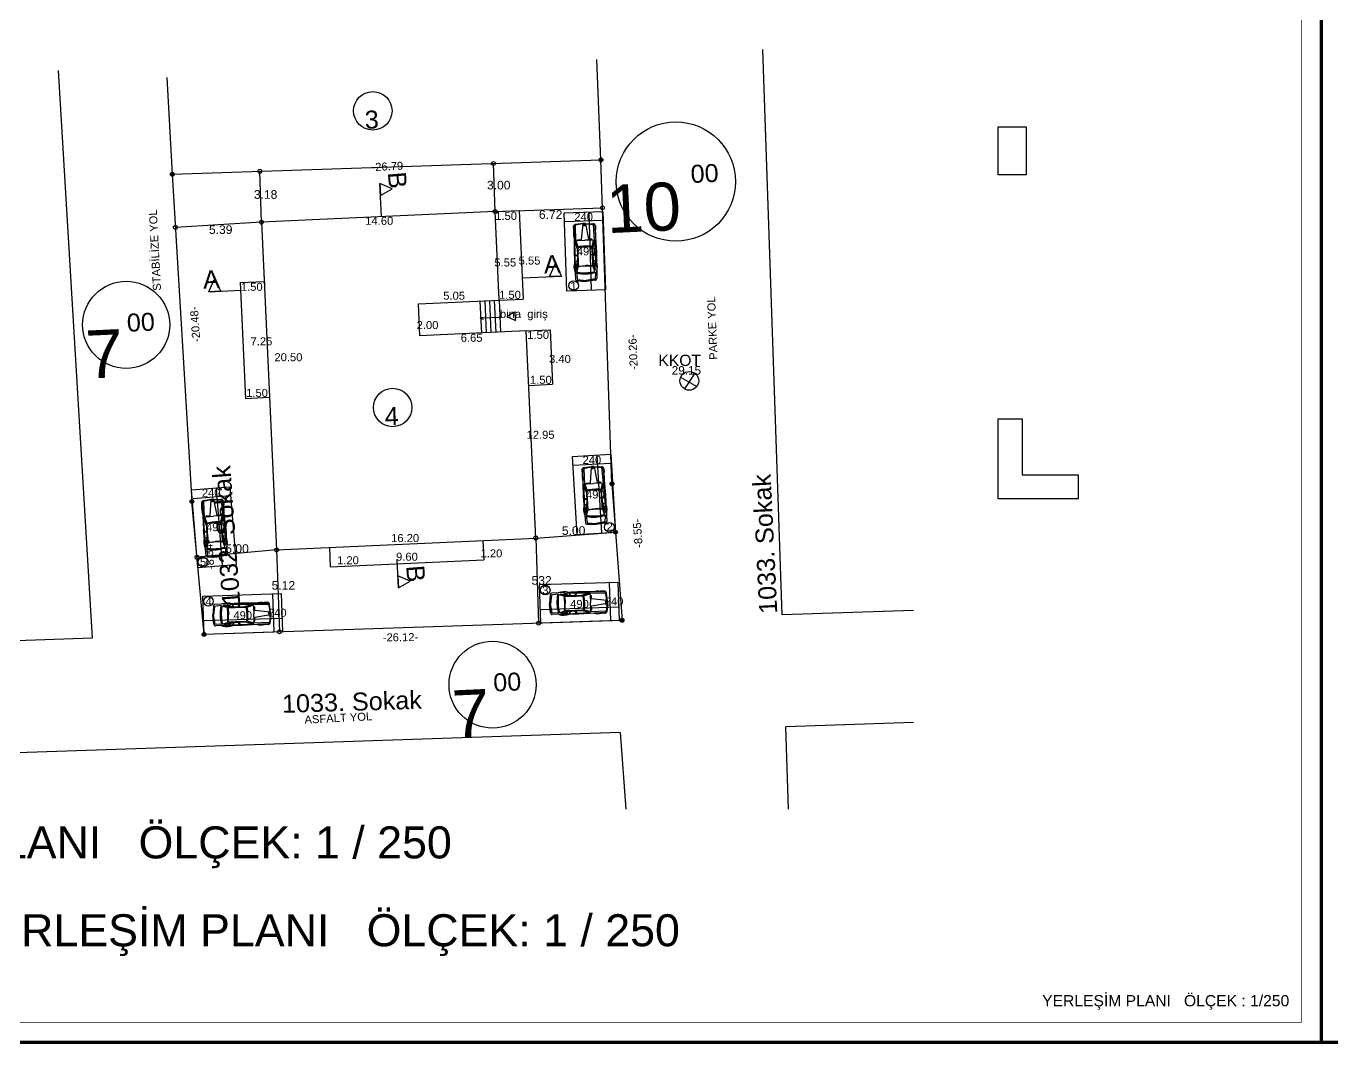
# Model space of a CAD drawing. Header units: centimetres. Extents: x -3962 to 31822, y -2 to 2802.
# Drawn here: x 3382 to 5013, y -2 to 1270 of the extents above; entities that cross this region are included whole.
import ezdxf
from ezdxf.enums import TextEntityAlignment as Align

# ---------------------------------------------------------------- set-up
doc = ezdxf.new("R2010")
doc.units = ezdxf.units.CM
for name, color, linetype in [('ROTAS-KAT-ADI', 1, 'CONTINUOUS'), ('ROTAS-MIMARI', 8, 'CONTINUOUS'), ('ROTAS-MIMARI-YAZI', 8, 'CONTINUOUS'), ('ROTAS-PAFTA', 7, 'CONTINUOUS')]:
    doc.layers.add(name, color=color, linetype=linetype)
doc.styles.add('ROTAS', font='arial.ttf')

msp = doc.modelspace()

# ---------------------------------------------------------------- linework, layer by layer
at = {"layer": 'ROTAS-MIMARI'}
for p, q in [((4326.3, 534.1), (4302.2, 1240.8)), ((4100.1, 1102.7), (4095.1, 1228.1)), ((3422, 1214.6), (3464.4, 505)), ((3558, 1205.7), (3564.6, 1084.7)), ((3564.6, 1084.7), (4100.1, 1102.7)), ((3967.8, 1038.2), (3965.8, 1098.2)), ((4113.9, 697.8), (4100.1, 1102.7)), ((3564.6, 1084.7), (3589, 675.8)), ((3676.1, 1024.8), (3674, 1088.4)), ((3967.8, 1038.2), (4102.1, 1042.8)), ((3967.8, 1038.2), (3997.8, 1039.6)), ((4054.3, 1036.5), (4102.3, 1038.1)), ((4057.6, 938.5), (4054.3, 1036.5)), ((4085.2, 1037.5), (4085.2, 1037.5)), ((4088.5, 940.4), (4085.2, 1036.7)), ((4102.3, 1038.1), (4105.6, 940.2)), ((3676.1, 1024.8), (3568.5, 1018.4)), ((4054.7, 1025.6), (4054.7, 1025.6)), ((4055.5, 1025.6), (4101.8, 1027.2)), ((4065.6, 1019.2), (4065.7, 1014.7)), ((4065.7, 1014.7), (4066.5, 1014.8)), ((4066.5, 1019.5), (4066.6, 986.1)), ((4077.6, 1022.9), (4068.1, 1021)), ((4068.1, 1021), (4068.4, 1001.2)), ((4077.6, 1023.3), (4068.7, 1022)), ((4077.6, 1022.9), (4075.5, 1003.2)), ((4079, 1022.9), (4077.6, 1022.9)), ((4079.3, 1023), (4079, 1022.9)), ((4079.3, 1023), (4079.5, 1023)), ((4079.5, 1023), (4081, 1023)), ((4080.9, 1023.4), (4089.9, 1022.8)), ((4081, 1023), (4084.4, 1003.5)), ((4081, 1023), (4090.5, 1021.8)), ((4090.5, 1021.8), (4091.6, 1001.9)), ((4092.3, 1020.3), (4094.4, 987.1)), ((4093.3, 1015.7), (4092.6, 1015.7)), ((4093.2, 1020.2), (4093.3, 1015.7)), ((4102.6, 1027.3), (4102.6, 1027.3)), ((4067.7, 1000.7), (4066.5, 1000.9)), ((4068.4, 1001.2), (4067.7, 1000.7)), ((4067.8, 984.3), (4067.7, 1000.7)), ((4070.8, 991.2), (4067.7, 1000.7)), ((4070.7, 994.1), (4068, 1000.9)), ((4069, 1001.3), (4071, 1001.9)), ((4071.5, 994), (4069, 1001.3)), ((4070.9, 1003), (4075.5, 1003.2)), ((4071, 1001.9), (4070.9, 1003)), ((4071, 1001.9), (4080, 1002.2)), ((4071.5, 1001.9), (4071.5, 1003.1)), ((4072.1, 1001.9), (4072.1, 1003.1)), ((4072.1, 1001.9), (4072.1, 1003.1)), ((4072.6, 1001.9), (4072.6, 1003.1)), ((4073.2, 1002), (4073.1, 1003.1)), ((4073.8, 1002), (4073.8, 1003.1)), ((4074.3, 1002), (4074.3, 1003.1)), ((4075, 1002), (4074.9, 1003.2)), ((4075, 1002), (4074.9, 1003.2)), ((4075.5, 1002), (4075.5, 1003.2)), ((4089, 1002.5), (4080, 1002.2)), ((4088.9, 1003.6), (4084.4, 1003.5)), ((4084.5, 1002.3), (4084.4, 1003.5)), ((4085, 1002.4), (4084.9, 1003.5)), ((4085, 1002.4), (4084.9, 1003.5)), ((4085.6, 1002.4), (4085.6, 1003.5)), ((4086.1, 1002.4), (4086.1, 1003.6)), ((4086.8, 1002.4), (4086.7, 1003.6)), ((4087.3, 1002.4), (4087.3, 1003.6)), ((4087.8, 1002.5), (4087.8, 1003.6)), ((4087.8, 1002.5), (4087.8, 1003.6)), ((4088.4, 1002.5), (4088.4, 1003.6)), ((4089, 1002.5), (4088.9, 1003.6)), ((4090.9, 1002.1), (4089, 1002.5)), ((4089, 994.6), (4090.9, 1002.1)), ((4089.8, 994.7), (4092, 1001.7)), ((4089.9, 991.8), (4092.4, 1001.5)), ((4091.6, 1001.9), (4092.4, 1001.5)), ((4092.4, 1001.5), (4093.5, 1001.9)), ((4093.3, 985.2), (4092.4, 1001.5)), ((4066.5, 986), (4068.3, 953.3)), ((4067.9, 983.7), (4066.6, 983.5)), ((4067.8, 984.3), (4071.1, 983.8)), ((4067.9, 975.8), (4067.8, 983.2)), ((4067.8, 983.2), (4071.1, 982.7)), ((4067.9, 983.7), (4071.1, 983.3)), ((4071.1, 982.7), (4070.7, 994.1)), ((4070.7, 974.3), (4071.1, 982.7)), ((4071.6, 992.2), (4072.3, 993.1)), ((4071.7, 987), (4071.6, 992.2)), ((4071.7, 984.7), (4071.7, 987)), ((4071.8, 982), (4071.7, 984.7)), ((4071.9, 978.8), (4071.8, 982)), ((4071.9, 975.3), (4071.9, 978.8)), ((4089, 992.8), (4088.2, 993.6)), ((4089.3, 987.7), (4089, 992.8)), ((4089.4, 985.3), (4089.3, 987.7)), ((4089.5, 982.6), (4089.4, 985.3)), ((4089.7, 979.4), (4089.5, 982.6)), ((4089.8, 976), (4089.7, 979.4)), ((4090.2, 983.3), (4089.8, 994.7)), ((4093.3, 985.2), (4090.1, 984.5)), ((4093.3, 984.5), (4090.1, 984)), ((4093.4, 984), (4090.2, 983.3)), ((4091.1, 975), (4090.2, 983.3)), ((4093.3, 984.5), (4094.6, 984.4)), ((4093.8, 976.7), (4093.4, 984)), ((4094.5, 986.9), (4095, 954.3)), ((4067.9, 975.8), (4070.7, 976.4)), ((4067.9, 975.3), (4070.8, 976)), ((4068.7, 970.2), (4067.9, 975.8)), ((4068.7, 970.2), (4070.7, 974.3)), ((4068.9, 965.7), (4070.8, 971.4)), ((4069.4, 964), (4068.9, 965.7)), ((4069.4, 964), (4071.5, 970.3)), ((4070.1, 962.9), (4071.6, 968.6)), ((4071.2, 962.2), (4070.1, 962.9)), ((4071.5, 970.3), (4070.8, 971.4)), ((4072.5, 969.2), (4071.6, 968.6)), ((4072, 972.6), (4071.9, 975.3)), ((4072.6, 969.8), (4072, 972.6)), ((4072.6, 969.8), (4077.5, 970.5)), ((4077.5, 970.5), (4080.3, 970.6)), ((4080.3, 970.6), (4081.1, 970.6)), ((4081.8, 970.6), (4081.1, 970.6)), ((4084.6, 970.7), (4081.8, 970.6)), ((4089.5, 970.4), (4084.6, 970.7)), ((4089.5, 970.4), (4090, 973.2)), ((4089.7, 969.8), (4090.6, 969.3)), ((4090, 973.2), (4089.8, 976)), ((4090.6, 970.9), (4091.2, 972.1)), ((4093.1, 964.9), (4090.6, 970.9)), ((4092.5, 963.7), (4090.6, 969.3)), ((4093.8, 976.2), (4090.9, 976.7)), ((4093.8, 976.7), (4091, 977.1)), ((4093.4, 971), (4091.1, 975)), ((4093.5, 966.5), (4091.2, 972.1)), ((4091.4, 962.9), (4092.5, 963.7)), ((4092.3, 961.8), (4093.2, 962.6)), ((4093.2, 962.6), (4092.7, 952.4)), ((4093.1, 964.9), (4093.5, 966.5)), ((4093.4, 971), (4093.8, 976.7)), ((3679, 960.8), (3679.7, 947)), ((4069.5, 961.8), (4070.7, 951.7)), ((4070.4, 961), (4069.5, 961.8)), ((4070.5, 953.3), (4081.7, 952)), ((4070.5, 951.7), (4081.7, 950.9)), ((4070.6, 952.8), (4081.7, 951.4)), ((4092.7, 954.1), (4081.7, 952)), ((4092.7, 953.6), (4081.7, 951.4)), ((4092.9, 952.4), (4081.7, 950.9)), ((4105.6, 940.2), (4057.6, 938.5)), ((4088.5, 939.6), (4088.5, 939.6)), ((3948.9, 926.3), (3950.8, 886.3)), ((3954.9, 926.5), (3956.7, 886.6)), ((3960.9, 926.8), (3962.7, 886.9)), ((3966.9, 927.1), (3968.7, 887.1)), ((3972.9, 927.4), (3974.7, 887.4)), ((3949.3, 904.8), (3952.8, 906.1)), ((3973.9, 905.9), (3949.3, 904.8)), ((3949.3, 904.8), (3952.9, 903.8)), ((4217.4, 836), (4204.5, 816.5)), ((4199.7, 831.1), (4219.7, 819.4)), ((4064.4, 731.9), (4112.4, 734.8)), ((4112.4, 734.8), (4118.4, 637)), ((4070.5, 634.1), (4064.4, 731.9)), ((4065.1, 721), (4065.1, 721)), ((4065.9, 721.1), (4112.2, 723.9)), ((4088.1, 718.9), (4078.7, 716.8)), ((4088.1, 719.3), (4079.2, 717.8)), ((4088.1, 718.9), (4086.5, 699.2)), ((4089.5, 719), (4088.1, 718.9)), ((4089.8, 719), (4089.5, 719)), ((4089.8, 719), (4090, 719)), ((4090, 719), (4091.5, 719.1)), ((4091.4, 719.5), (4100.4, 719.1)), ((4091.5, 719.1), (4095.4, 699.7)), ((4091.5, 719.1), (4101, 718.2)), ((4095.3, 733.8), (4095.3, 733.8)), ((4101.2, 636.7), (4095.3, 733)), ((4101, 718.2), (4102.7, 698.4)), ((4113, 724), (4113, 724)), ((4076.2, 714.9), (4076.5, 710.4)), ((4076.5, 710.4), (4077.2, 710.5)), ((4077.1, 715.2), (4078.1, 681.9)), ((4078.7, 716.8), (4079.5, 696.9)), ((4102.8, 716.8), (4105.9, 683.6)), ((4104, 712.1), (4103.3, 712.1)), ((4103.8, 716.6), (4104, 712.1)), ((3588.8, 690.5), (3636.7, 694.3)), ((3596.7, 592.8), (3588.8, 690.5)), ((3619.6, 692.9), (3619.7, 692.9)), ((3627.4, 596), (3619.7, 692.1)), ((3636.7, 694.3), (3644.5, 596.6)), ((4078.8, 696.5), (4077.7, 696.7)), ((4079.5, 696.9), (4078.8, 696.5)), ((4079.4, 680.1), (4078.8, 696.5)), ((4082.2, 687), (4078.8, 696.5)), ((4082, 689.9), (4079.1, 696.7)), ((4080.2, 697.1), (4082.1, 697.7)), ((4082.8, 689.9), (4080.2, 697.1)), ((4082, 698.9), (4086.5, 699.2)), ((4082.1, 697.7), (4082, 698.9)), ((4082.7, 678.5), (4082, 689.9)), ((4082.1, 697.7), (4091, 698.3)), ((4082.6, 697.8), (4082.5, 698.9)), ((4082.9, 688.1), (4083.6, 689)), ((4083.1, 682.9), (4082.9, 688.1)), ((4083.2, 697.8), (4083.2, 699)), ((4083.2, 697.8), (4083.2, 699)), ((4083.7, 697.8), (4083.7, 699)), ((4084.2, 697.9), (4084.2, 699)), ((4084.9, 697.9), (4084.8, 699.1)), ((4085.4, 697.9), (4085.3, 699.1)), ((4086.1, 698), (4086, 699.1)), ((4086.1, 698), (4086, 699.1)), ((4086.6, 698), (4086.5, 699.2)), ((4100, 698.8), (4091, 698.3)), ((4100, 700), (4095.4, 699.7)), ((4095.5, 698.6), (4095.4, 699.7)), ((4096, 698.6), (4096, 699.7)), ((4096, 698.6), (4096, 699.7)), ((4096.7, 698.6), (4096.6, 699.8)), ((4097.2, 698.7), (4097.1, 699.8)), ((4097.9, 698.7), (4097.8, 699.9)), ((4098.4, 698.7), (4098.3, 699.9)), ((4098.9, 698.8), (4098.8, 699.9)), ((4098.9, 698.8), (4098.8, 699.9)), ((4099.5, 698.8), (4099.4, 700)), ((4100.4, 689.2), (4099.6, 689.9)), ((4100, 698.8), (4100, 700)), ((4102, 698.5), (4100, 698.8)), ((4100.3, 691), (4102, 698.5)), ((4100.8, 684), (4100.4, 689.2)), ((4101, 691.1), (4103.1, 698.2)), ((4101.7, 679.7), (4101, 691.1)), ((4101.2, 688.2), (4103.4, 698)), ((4102.7, 698.4), (4103.4, 698)), ((4103.4, 698), (4104.5, 698.3)), ((4104.9, 681.7), (4103.4, 698)), ((4113.9, 697.8), (4126.5, 527.3)), ((3604.3, 509.7), (3589, 675.8)), ((3589.7, 679.6), (3589.7, 679.7)), ((3590.5, 679.7), (3636.8, 683.4)), ((3600.9, 673.8), (3601.2, 669.3)), ((3601.2, 669.3), (3602, 669.3)), ((3601.8, 674), (3603.4, 640.7)), ((3612.7, 678), (3603.4, 675.7)), ((3603.4, 675.7), (3604.6, 655.8)), ((3612.7, 678.3), (3603.9, 676.7)), ((3612.7, 678), (3611.5, 658.2)), ((3614.1, 678.1), (3612.7, 678)), ((3614.4, 678.1), (3614.1, 678.1)), ((3614.4, 678.1), (3614.7, 678.1)), ((3614.7, 678.1), (3616.1, 678.2)), ((3616, 678.6), (3625, 678.4)), ((3616.1, 678.2), (3620.4, 658.9)), ((3616.1, 678.2), (3625.7, 677.5)), ((3625.7, 677.5), (3627.7, 657.7)), ((3627.5, 676.1), (3631.2, 643)), ((3628.8, 671.5), (3628, 671.4)), ((3628.4, 676), (3628.8, 671.5)), ((3637.6, 683.5), (3637.6, 683.5)), ((4078, 681.7), (4080.7, 649.2)), ((4079.5, 679.4), (4078.2, 679.2)), ((4079.4, 680.1), (4082.6, 679.7)), ((4079.7, 671.6), (4079.4, 678.9)), ((4079.4, 678.9), (4082.7, 678.5)), ((4079.5, 679.4), (4082.7, 679.2)), ((4079.7, 671.6), (4082.4, 672.3)), ((4080.7, 666), (4079.7, 671.6)), ((4079.8, 671.1), (4082.6, 671.9)), ((4080.7, 666), (4082.6, 670.1)), ((4082.6, 670.1), (4082.7, 678.5)), ((4083.3, 680.6), (4083.1, 682.9)), ((4083.4, 677.9), (4083.3, 680.6)), ((4083.6, 674.7), (4083.4, 677.9)), ((4083.7, 671.2), (4083.6, 674.7)), ((4083.9, 668.5), (4083.7, 671.2)), ((4100.9, 681.7), (4100.8, 684)), ((4101.1, 679), (4100.9, 681.7)), ((4101.3, 675.8), (4101.1, 679)), ((4101.6, 672.3), (4101.3, 675.8)), ((4101.5, 666.7), (4101.8, 669.6)), ((4101.8, 669.6), (4101.6, 672.3)), ((4104.9, 681.7), (4101.7, 680.9)), ((4104.8, 681), (4101.7, 680.4)), ((4105, 680.5), (4101.7, 679.7)), ((4102.9, 671.4), (4101.7, 679.7)), ((4105.6, 672.7), (4102.7, 673.1)), ((4105.6, 673.2), (4102.8, 673.6)), ((4105.3, 667.5), (4102.9, 671.4)), ((4104.8, 681), (4106.1, 680.9)), ((4105.6, 673.2), (4105, 680.5)), ((4105.3, 667.5), (4105.6, 673.2)), ((4106, 683.4), (4107.3, 650.8)), ((3603.8, 655.3), (3602.7, 655.5)), ((3604.6, 655.8), (3603.8, 655.3)), ((3604.7, 639), (3603.8, 655.3)), ((3607.4, 646), (3603.8, 655.3)), ((3607.2, 648.9), (3604.2, 655.6)), ((3605.2, 656), (3607.1, 656.7)), ((3608, 648.8), (3605.2, 656)), ((3607, 657.8), (3611.5, 658.2)), ((3607.1, 656.7), (3607, 657.8)), ((3607.1, 656.7), (3616.1, 657.4)), ((3607.6, 656.7), (3607.5, 657.9)), ((3608.2, 656.8), (3608.2, 657.9)), ((3608.2, 656.8), (3608.2, 657.9)), ((3608.8, 656.8), (3608.7, 658)), ((3609.3, 656.8), (3609.2, 658)), ((3609.9, 656.9), (3609.8, 658)), ((3610.4, 656.9), (3610.3, 658.1)), ((3611.1, 657), (3611, 658.1)), ((3611.1, 657), (3611, 658.1)), ((3611.6, 657), (3611.5, 658.2)), ((3625, 658.1), (3616.1, 657.4)), ((3624.9, 659.3), (3620.4, 658.9)), ((3620.5, 657.7), (3620.4, 658.9)), ((3621, 657.8), (3620.9, 658.9)), ((3621, 657.8), (3620.9, 658.9)), ((3621.7, 657.8), (3621.6, 659)), ((3622.2, 657.9), (3622.1, 659)), ((3622.9, 657.9), (3622.8, 659.1)), ((3623.4, 658), (3623.3, 659.1)), ((3623.9, 658), (3623.8, 659.2)), ((3623.9, 658), (3623.8, 659.2)), ((3624.5, 658.1), (3624.4, 659.2)), ((3625, 658.1), (3624.9, 659.3)), ((3627, 657.8), (3625, 658.1)), ((3625.4, 650.2), (3627, 657.8)), ((3626.2, 650.4), (3628.1, 657.5)), ((3626.4, 647.5), (3628.5, 657.3)), ((3627.7, 657.7), (3628.5, 657.3)), ((3628.5, 657.3), (3629.5, 657.7)), ((3630.2, 641), (3628.5, 657.3)), ((4080.9, 661.5), (4082.8, 667.3)), ((4081.5, 659.9), (4080.9, 661.5)), ((4081.5, 659.9), (4083.5, 666.2)), ((4081.7, 657.6), (4083.2, 647.5)), ((4082.6, 656.9), (4081.7, 657.6)), ((4082.3, 658.7), (4083.6, 664.5)), ((4083.4, 658.1), (4082.3, 658.7)), ((4083.5, 666.2), (4082.8, 667.3)), ((4084.4, 665.1), (4083.6, 664.5)), ((4084.6, 665.7), (4083.9, 668.5)), ((4084.6, 665.7), (4089.4, 666.5)), ((4089.4, 666.5), (4092.3, 666.7)), ((4092.3, 666.7), (4093, 666.7)), ((4093.7, 666.8), (4093, 666.7)), ((4096.5, 667), (4093.7, 666.8)), ((4101.5, 666.7), (4096.5, 667)), ((4101.7, 666.2), (4102.6, 665.7)), ((4102.5, 667.3), (4103.1, 668.5)), ((4105.2, 661.3), (4102.5, 667.3)), ((4104.6, 660.1), (4102.6, 665.7)), ((4105.6, 663), (4103.1, 668.5)), ((4103.6, 659.4), (4104.6, 660.1)), ((4104.5, 658.2), (4105.3, 659.1)), ((4105.3, 659.1), (4105.1, 648.9)), ((4105.2, 661.3), (4105.6, 663)), ((3603.3, 640.6), (3606.6, 608.1)), ((3604.9, 638.3), (3603.6, 638.1)), ((3604.7, 639), (3608, 638.6)), ((3605.2, 630.5), (3604.8, 637.8)), ((3604.8, 637.8), (3608.1, 637.5)), ((3604.9, 638.3), (3608, 638.1)), ((3608.1, 637.5), (3607.2, 648.9)), ((3608.1, 647.1), (3608.8, 647.9)), ((3608.4, 641.9), (3608.1, 647.1)), ((3608.1, 629.1), (3608.1, 637.5)), ((3608.6, 639.6), (3608.4, 641.9)), ((3608.8, 636.8), (3608.6, 639.6)), ((3609, 633.7), (3608.8, 636.8)), ((3625.5, 648.5), (3624.7, 649.2)), ((3626.1, 643.3), (3625.5, 648.5)), ((3626.2, 641), (3626.1, 643.3)), ((3627.1, 639), (3626.2, 650.4)), ((3626.5, 638.3), (3626.2, 641)), ((3626.8, 635.1), (3626.5, 638.3)), ((3630.2, 641), (3627, 640.2)), ((3630.1, 640.3), (3627.1, 639.6)), ((3630.3, 639.9), (3627.1, 639)), ((3628.4, 630.7), (3627.1, 639)), ((3630.1, 640.3), (3631.5, 640.3)), ((3631.1, 632.6), (3630.3, 639.9)), ((3631.3, 642.8), (3633.2, 610.2)), ((4018.6, 630.2), (4118.3, 637.5)), ((4118.4, 637), (4070.5, 634.1)), ((4082.9, 649.2), (4094.1, 648.2)), ((4082.9, 647.5), (4094.2, 647.1)), ((4083, 648.7), (4094.2, 647.6)), ((4105.1, 650.5), (4094.1, 648.2)), ((4105.1, 650), (4094.2, 647.6)), ((4105.3, 648.9), (4094.2, 647.1)), ((3605.2, 630.5), (3608, 631.2)), ((3606.3, 624.9), (3605.2, 630.5)), ((3605.3, 630), (3608.1, 630.8)), ((3606.3, 624.9), (3608.1, 629.1)), ((3606.6, 620.4), (3608.4, 626.2)), ((3607.3, 618.8), (3606.6, 620.4)), ((3607.3, 618.8), (3609.1, 625.1)), ((3608, 617.7), (3609.2, 623.5)), ((3609.1, 625.1), (3608.4, 626.2)), ((3609.3, 630.2), (3609, 633.7)), ((3610.1, 624.1), (3609.2, 623.5)), ((3609.4, 627.5), (3609.3, 630.2)), ((3610.2, 624.7), (3609.4, 627.5)), ((3610.2, 624.7), (3615, 625.6)), ((3615, 625.6), (3617.9, 625.8)), ((3617.9, 625.8), (3618.6, 625.9)), ((3619.3, 625.9), (3618.6, 625.9)), ((3622.1, 626.2), (3619.3, 625.9)), ((3627.1, 626), (3622.1, 626.2)), ((3627.1, 631.6), (3626.8, 635.1)), ((3627.4, 628.9), (3627.1, 631.6)), ((3627.1, 626), (3627.4, 628.9)), ((3627.3, 625.5), (3628.2, 625)), ((3631.1, 632.1), (3628.1, 632.4)), ((3628.1, 626.6), (3628.6, 627.8)), ((3630.9, 620.7), (3628.1, 626.6)), ((3631.1, 632.6), (3628.2, 632.9)), ((3630.3, 619.5), (3628.2, 625)), ((3630.9, 626.9), (3628.4, 630.7)), ((3631.3, 622.4), (3628.6, 627.8)), ((3630.9, 626.9), (3631.1, 632.6)), ((3630.9, 620.7), (3631.3, 622.4)), ((4018.6, 630.2), (4022.2, 523.8)), ((4101.3, 635.9), (4101.3, 636)), ((3694.9, 615.3), (3595.5, 606.1)), ((3607.5, 616.6), (3609.1, 606.5)), ((3608.4, 615.8), (3607.5, 616.6)), ((3609.2, 617.1), (3608, 617.7)), ((3608.9, 608.1), (3620.1, 607.4)), ((3608.9, 607.6), (3620.1, 606.7)), ((3608.9, 606.5), (3620.2, 606.2)), ((3631, 609.9), (3620.1, 607.4)), ((3631, 609.4), (3620.1, 606.7)), ((3631.2, 608.3), (3620.2, 606.2)), ((3629.3, 618.7), (3630.3, 619.5)), ((3630.3, 617.6), (3631.1, 618.5)), ((3631.1, 618.5), (3631, 608.3)), ((3694.9, 615.3), (3698.4, 512.9)), ((3644.5, 596.6), (3596.7, 592.8)), ((3627.5, 595.2), (3627.5, 595.2)), ((4023.5, 571.9), (4121.4, 575.1)), ((4025.1, 523.9), (4023.5, 571.9)), ((4110.5, 574.8), (4110.6, 574.8)), ((4110.5, 574), (4112.1, 527.6)), ((4121.4, 575.1), (4123, 527.2)), ((3602.7, 557.7), (3700.7, 561)), ((3604.3, 509.7), (3602.7, 557.7)), ((3689.8, 560.6), (3689.8, 560.6)), ((3689.8, 559.8), (3691.4, 513.5)), ((3700.7, 561), (3702.3, 513)), ((4036.6, 559), (4035.8, 547.8)), ((4037.7, 558.9), (4036.3, 547.8)), ((4046.7, 560), (4036.6, 558.8)), ((4038.2, 559), (4036.9, 547.8)), ((4070.9, 563), (4038.3, 561.2)), ((4045.9, 559.1), (4046.7, 560)), ((4047.1, 558.3), (4047.8, 559.4)), ((4047.8, 559.4), (4053.5, 557.9)), ((4049, 560.1), (4050.6, 560.6)), ((4049, 560.1), (4055.2, 558)), ((4050.6, 560.6), (4056.3, 558.6)), ((4054.1, 557), (4053.5, 557.9)), ((4054.7, 556.9), (4057.5, 557.5)), ((4054.7, 556.9), (4055.4, 552)), ((4055.1, 560.8), (4060.8, 561.6)), ((4055.1, 560.8), (4059.2, 558.7)), ((4055.2, 558), (4056.3, 558.6)), ((4057.5, 557.5), (4060.3, 557.6)), ((4059.2, 558.7), (4067.6, 558.4)), ((4060.3, 561.5), (4060.9, 558.7)), ((4060.3, 557.6), (4063.7, 557.6)), ((4060.8, 561.6), (4068.1, 561.7)), ((4060.8, 561.6), (4061.4, 558.8)), ((4063.7, 557.6), (4066.9, 557.7)), ((4066.9, 557.7), (4069.6, 557.7)), ((4068.1, 561.7), (4067.6, 558.4)), ((4067.6, 558.4), (4079, 558.8)), ((4068.6, 561.5), (4068.2, 558.4)), ((4068.6, 561.5), (4068.4, 562.9)), ((4069.2, 561.7), (4068.7, 558.4)), ((4069.2, 561.7), (4085.6, 561.8)), ((4069.6, 557.7), (4072, 557.8)), ((4104.4, 563), (4071.1, 562.9)), ((4072, 557.8), (4077.1, 557.9)), ((4076.1, 558.7), (4085.6, 561.8)), ((4077.1, 557.9), (4078, 557.2)), ((4078.9, 558), (4086.2, 560.4)), ((4079, 558.8), (4085.8, 561.4)), ((4085.6, 561.8), (4085.9, 562.9)), ((4086.1, 561), (4085.6, 561.8)), ((4105.9, 561.3), (4086.1, 561)), ((4086.2, 560.4), (4086.8, 558.5)), ((4086.8, 558.5), (4087.1, 549.5)), ((4086.8, 558.5), (4087.9, 558.5)), ((4086.8, 558), (4088, 558)), ((4086.8, 557.3), (4088, 557.4)), ((4086.8, 557.3), (4088, 557.4)), ((4086.9, 556.8), (4088, 556.9)), ((4086.9, 556.3), (4088, 556.3)), ((4086.9, 555.7), (4088, 555.7)), ((4086.9, 555.2), (4088.1, 555.2)), ((4087.9, 558.5), (4088.1, 554)), ((4104.2, 563.9), (4099.6, 563.7)), ((4099.6, 563.7), (4099.7, 563)), ((4107.8, 551.9), (4105.9, 561.3)), ((4108.2, 551.8), (4107, 560.8)), ((3615.9, 544.8), (3615.1, 533.6)), ((3617, 544.7), (3615.6, 533.6)), ((3626, 545.8), (3615.9, 544.6)), ((3617.5, 544.8), (3616.2, 533.6)), ((3650.2, 548.8), (3617.5, 547)), ((3625.2, 544.9), (3626, 545.8)), ((3626.4, 544.1), (3627.1, 545.2)), ((3627.1, 545.2), (3632.8, 543.7)), ((3628.2, 545.9), (3629.9, 546.5)), ((3628.2, 545.9), (3634.5, 543.8)), ((3629.9, 546.5), (3635.6, 544.5)), ((3633.4, 542.9), (3632.8, 543.7)), ((3634, 542.7), (3636.8, 543.3)), ((3634, 542.7), (3634.7, 537.8)), ((3634.4, 546.6), (3640, 547.4)), ((3634.4, 546.6), (3638.5, 544.6)), ((3634.5, 543.8), (3635.6, 544.5)), ((3636.8, 543.3), (3639.5, 543.4)), ((3638.5, 544.6), (3646.9, 544.2)), ((3639.5, 547.4), (3640.2, 544.5)), ((3639.5, 543.4), (3643, 543.4)), ((3640, 547.4), (3647.3, 547.5)), ((3640, 547.4), (3640.6, 544.6)), ((3643, 543.4), (3646.2, 543.6)), ((3646.2, 543.6), (3648.9, 543.6)), ((3647.3, 547.5), (3646.9, 544.2)), ((3646.9, 544.2), (3658.3, 544.6)), ((3647.8, 547.4), (3647.5, 544.2)), ((3647.8, 547.4), (3647.7, 548.7)), ((3648.5, 547.5), (3648, 544.3)), ((3648.5, 547.5), (3664.9, 547.6)), ((3648.9, 543.6), (3651.2, 543.7)), ((3683.7, 548.8), (3650.3, 548.7)), ((3651.2, 543.7), (3656.4, 543.7)), ((3655.4, 544.5), (3664.9, 547.6)), ((3656.4, 543.7), (3657.2, 543)), ((3658.2, 543.8), (3665.5, 546.3)), ((3658.3, 544.6), (3665.1, 547.3)), ((3664.9, 547.6), (3665.1, 548.8)), ((3665.3, 546.9), (3664.9, 547.6)), ((3685.2, 547.2), (3665.3, 546.9)), ((3665.5, 546.3), (3666.1, 544.3)), ((3666.1, 544.3), (3667.2, 544.4)), ((3666.1, 544.3), (3666.4, 535.3)), ((3666.1, 543.8), (3667.2, 543.8)), ((3666.1, 543.2), (3667.3, 543.2)), ((3666.1, 543.2), (3667.3, 543.2)), ((3666.1, 542.7), (3667.3, 542.7)), ((3666.1, 542.1), (3667.3, 542.2)), ((3666.2, 541.5), (3667.3, 541.5)), ((3666.2, 541), (3667.3, 541)), ((3666.2, 540.3), (3667.4, 540.4)), ((3666.2, 540.3), (3667.4, 540.4)), ((3666.2, 539.8), (3667.4, 539.8)), ((3667.2, 544.4), (3667.4, 539.8)), ((3687.1, 537.7), (3667.4, 539.8)), ((3683.4, 549.7), (3678.9, 549.6)), ((3678.9, 549.6), (3679, 548.8)), ((3687.1, 537.7), (3685.2, 547.2)), ((3687.4, 537.7), (3686.2, 546.6)), ((4024.5, 541), (4024.5, 541)), ((4025.3, 541), (4121.6, 544.3)), ((4037.3, 536.6), (4035.8, 547.8)), ((4038.5, 536.8), (4036.3, 547.8)), ((4039, 536.7), (4036.9, 547.8)), ((4048.6, 537), (4054.2, 538.8)), ((4049.8, 536.4), (4055.8, 538.9)), ((4054.7, 539.8), (4054.2, 538.8)), ((4055.3, 539.9), (4055.6, 544.9)), ((4055.3, 539.9), (4058.1, 539.5)), ((4055.4, 552), (4055.5, 549.2)), ((4055.5, 549.2), (4055.5, 548.4)), ((4055.5, 547.7), (4055.5, 548.4)), ((4055.6, 544.9), (4055.5, 547.7)), ((4055.8, 538.9), (4057, 538.3)), ((4055.9, 536.1), (4059.9, 538.4)), ((4058.1, 539.5), (4060.9, 539.6)), ((4059.9, 538.4), (4068.2, 539.3)), ((4060.9, 539.6), (4064.3, 539.8)), ((4061.1, 535.7), (4061.6, 538.6)), ((4061.6, 535.6), (4062, 538.5)), ((4064.3, 539.8), (4067.5, 539.9)), ((4067.5, 539.9), (4070.2, 540.1)), ((4068.2, 539.3), (4079.6, 539.7)), ((4068.9, 536.1), (4068.2, 539.3)), ((4069.4, 536.2), (4068.9, 539.3)), ((4070.1, 536.1), (4069.4, 539.4)), ((4070.2, 540.1), (4072.6, 540.2)), ((4072.6, 540.2), (4077.7, 540.4)), ((4076.7, 539.6), (4086.4, 537.1)), ((4077.7, 540.4), (4078.5, 541.2)), ((4079.5, 540.5), (4087, 538.5)), ((4079.6, 539.7), (4086.6, 537.5)), ((4106.7, 538.9), (4086.8, 537.9)), ((4086.9, 554.5), (4088.1, 554.5)), ((4086.9, 554.5), (4088.1, 554.5)), ((4086.9, 554), (4088.1, 554)), ((4087, 538.5), (4087.4, 540.5)), ((4087.4, 540.5), (4087.1, 549.5)), ((4087.2, 545), (4088.4, 545.1)), ((4087.3, 544.5), (4088.4, 544.5)), ((4087.3, 544.5), (4088.4, 544.5)), ((4087.3, 543.8), (4088.4, 543.9)), ((4087.3, 543.3), (4088.5, 543.4)), ((4087.3, 542.7), (4088.5, 542.7)), ((4087.3, 542.2), (4088.5, 542.2)), ((4087.4, 541.7), (4088.5, 541.7)), ((4087.4, 541.7), (4088.5, 541.7)), ((4087.4, 541), (4088.5, 541.1)), ((4087.4, 540.5), (4088.6, 540.5)), ((4107.8, 551.9), (4088.1, 554)), ((4107.9, 548.5), (4088.4, 545.1)), ((4088.6, 540.5), (4088.4, 545.1)), ((4107.9, 548.5), (4106.7, 538.9)), ((4108.3, 548.6), (4107.7, 539.6)), ((4107.8, 550.4), (4107.8, 551.9)), ((4107.9, 550.2), (4107.8, 550.4)), ((4107.9, 550.2), (4107.9, 549.9)), ((4107.9, 549.9), (4107.9, 548.5)), ((4122.4, 544.3), (4122.4, 544.3)), ((4490.6, 539.6), (4326.3, 534.1)), ((3603.8, 526.8), (3603.8, 526.8)), ((4126.5, 527.3), (3604.3, 509.7)), ((3604.6, 526.9), (3700.9, 530.1)), ((3616.6, 522.5), (3615.1, 533.6)), ((3617.7, 522.6), (3615.6, 533.6)), ((3618.3, 522.6), (3616.2, 533.6)), ((3626.8, 522.2), (3616.6, 522.7)), ((3626, 523), (3626.8, 522.2)), ((3627.1, 523.9), (3627.8, 522.8)), ((3627.8, 522.8), (3633.4, 524.7)), ((3629, 522.2), (3635.1, 524.7)), ((3629, 522.2), (3630.7, 521.8)), ((3630.7, 521.8), (3636.3, 524.1)), ((3634, 525.6), (3633.4, 524.7)), ((3634.5, 525.8), (3634.9, 530.7)), ((3634.5, 525.8), (3637.4, 525.4)), ((3634.7, 537.8), (3634.8, 535)), ((3634.8, 535), (3634.8, 534.3)), ((3634.8, 533.5), (3634.8, 534.3)), ((3634.9, 530.7), (3634.8, 533.5)), ((3635.1, 524.7), (3636.3, 524.1)), ((3635.2, 521.9), (3639.1, 524.2)), ((3637.4, 525.4), (3640.1, 525.5)), ((3639.1, 524.2), (3647.5, 525.2)), ((3640.1, 525.5), (3643.6, 525.7)), ((3640.4, 521.5), (3640.9, 524.4)), ((3640.9, 521.5), (3641.3, 524.3)), ((3643.6, 525.7), (3646.8, 525.8)), ((3646.8, 525.8), (3649.5, 525.9)), ((3647.5, 525.2), (3658.9, 525.5)), ((3648.2, 521.9), (3647.5, 525.2)), ((3648.7, 522.1), (3648.1, 525.2)), ((3648.7, 522.1), (3648.6, 520.7)), ((3649.4, 522), (3648.7, 525.2)), ((3649.4, 522), (3665.7, 523)), ((3649.5, 525.9), (3651.8, 526)), ((3684.5, 523), (3651.3, 520.9)), ((3651.8, 526), (3657, 526.3)), ((3656, 525.4), (3665.7, 523)), ((3657, 526.3), (3657.8, 527.1)), ((3658.8, 526.3), (3666.2, 524.4)), ((3658.9, 525.5), (3665.9, 523.3)), ((3666.1, 523.7), (3665.7, 523)), ((3665.7, 523), (3666, 521.8)), ((3686, 524.8), (3666.1, 523.7)), ((3666.2, 524.4), (3666.7, 526.3)), ((3666.7, 526.3), (3666.4, 535.3)), ((3666.5, 530.9), (3667.7, 530.9)), ((3666.5, 530.3), (3667.7, 530.4)), ((3666.5, 530.3), (3667.7, 530.4)), ((3666.6, 529.7), (3667.7, 529.7)), ((3666.6, 529.2), (3667.7, 529.2)), ((3666.6, 528.5), (3667.8, 528.6)), ((3666.6, 528), (3667.8, 528)), ((3666.6, 527.5), (3667.8, 527.5)), ((3666.6, 527.5), (3667.8, 527.5)), ((3666.7, 526.9), (3667.8, 526.9)), ((3666.7, 526.3), (3667.8, 526.4)), ((3687.2, 534.3), (3667.7, 530.9)), ((3667.8, 526.4), (3667.7, 530.9)), ((3679.9, 522), (3679.8, 522.7)), ((3684.4, 522.1), (3679.9, 522)), ((3687.2, 534.3), (3686, 524.8)), ((3687.6, 534.4), (3686.9, 525.4)), ((3687.1, 536.3), (3687.1, 537.7)), ((3687.1, 536), (3687.1, 536.3)), ((3687.1, 536), (3687.1, 535.8)), ((3687.1, 535.8), (3687.2, 534.3)), ((3701.7, 530.1), (3701.7, 530.1)), ((4123, 527.2), (4025.1, 523.9)), ((4047.5, 536.3), (4037.3, 536.8)), ((4071.8, 534.9), (4039.2, 534.5)), ((4046.7, 537.2), (4047.5, 536.3)), ((4047.8, 538.1), (4048.6, 537)), ((4049.8, 536.4), (4051.4, 535.9)), ((4051.4, 535.9), (4057, 538.3)), ((4055.9, 536.1), (4061.6, 535.6)), ((4061.6, 535.6), (4068.9, 536.1)), ((4069.4, 536.2), (4069.3, 534.9)), ((4070.1, 536.1), (4086.4, 537.1)), ((4105.2, 537.2), (4072, 535.1)), ((4086.8, 537.9), (4086.4, 537.1)), ((4086.4, 537.1), (4086.8, 536)), ((4100.6, 536.1), (4100.6, 536.9)), ((4105.1, 536.3), (4100.6, 536.1)), ((4112.1, 526.8), (4112.2, 526.8)), ((3702.3, 513), (3604.3, 509.7)), ((3651.1, 520.8), (3618.4, 520.4)), ((3635.2, 521.9), (3640.9, 521.5)), ((3640.9, 521.5), (3648.2, 521.9)), ((3691.4, 512.7), (3691.5, 512.7)), ((3464.4, 505), (3293.1, 499.2)), ((4490.6, 399.5), (4331, 394.1)), ((4334.5, 291.2), (4331, 394.1)), ((4124.3, 387.1), (3285.8, 358.9)), ((4124.3, 387.1), (4131.4, 291.2))]:
    msp.add_line(p, q, dxfattribs=at)
for points in [[(4596.4, 1084.2), (4596.4, 1144.2)], [(4596.4, 1144.2), (4631.4, 1144.2)], [(4631.4, 1144.2), (4631.4, 1084.2)], [(4631.4, 1084.2), (4596.4, 1084.2)], [(3839.3, 1066.6), (3839.3, 1066.6), (3823.9, 1073.4), (3824.6, 1058.4), (3839.3, 1066.6)], [(3825.8, 1031.7), (3823.9, 1073.4)], [(3694.9, 615.3), (4018.6, 630.2), (4006.7, 888.9), (3899.8, 884), (3899.8, 884), (3873.8, 882.8), (3872, 922.7), (3972.9, 927.4), (3967.8, 1038.2), (3676.1, 1024.8), (3694.9, 615.3)], [(3997.8, 1039.6), (4002.9, 928.7)], [(4068.6, 1022.1), (4068.1, 1022), (4067.5, 1021.9), (4067, 1021.7), (4066.5, 1021.3), (4066.1, 1020.9), (4065.8, 1020.4), (4065.6, 1019.8), (4065.6, 1019.2)], [(4066, 1014.7), (4065.7, 1012.4), (4065.7, 1010), (4066, 1007.7), (4066.5, 1005.4)], [(4068.1, 1021.1), (4067.5, 1020.9), (4067, 1020.5), (4066.6, 1020), (4066.5, 1019.4)], [(4079.2, 1023.4), (4078.8, 1023.4), (4078.4, 1023.4), (4078, 1023.3), (4077.6, 1023.3)], [(4079.3, 1022.5), (4079, 1022.5), (4078.8, 1022.4), (4078.5, 1022.3), (4078.4, 1022.1), (4078.3, 1021.9), (4078.2, 1021.6), (4078.3, 1021.4), (4078.4, 1021.1), (4078.6, 1021), (4078.8, 1020.9), (4079.1, 1020.8), (4079.3, 1020.9)], [(4080.9, 1023.4), (4080.5, 1023.4), (4080.1, 1023.4), (4079.7, 1023.4), (4079.2, 1023.4)], [(4079.3, 1020.9), (4079.6, 1020.8), (4079.8, 1020.9), (4080.1, 1021), (4080.3, 1021.2), (4080.4, 1021.4), (4080.4, 1021.7), (4080.3, 1022), (4080.2, 1022.2), (4080, 1022.4), (4079.8, 1022.5), (4079.5, 1022.5), (4079.3, 1022.5)], [(4093.2, 1020.2), (4093.1, 1020.8), (4092.9, 1021.3), (4092.5, 1021.8), (4092.1, 1022.2), (4091.6, 1022.5), (4091.1, 1022.7), (4090.5, 1022.8), (4089.9, 1022.8)], [(4092.3, 1020.3), (4092.1, 1020.9), (4091.7, 1021.4), (4091.2, 1021.7), (4090.6, 1021.9)], [(4093.2, 1006.3), (4093.6, 1008.6), (4093.7, 1011), (4093.5, 1013.3), (4093.1, 1015.7)], [(4080.2, 994.9), (4078, 994.8), (4075.8, 994.6), (4073.7, 994.4), (4071.5, 994)], [(4080.3, 993.8), (4078.3, 993.8), (4076.3, 993.6), (4074.3, 993.4), (4072.3, 993.1)], [(4089, 994.6), (4086.8, 994.8), (4084.6, 994.9), (4082.4, 994.9), (4080.2, 994.9)], [(4088.2, 993.6), (4086.3, 993.8), (4084.3, 993.9), (4082.3, 993.9), (4080.3, 993.8)], [(4042.8, 972.2), (4042.8, 972.2), (4051, 957.6), (4036, 956.9), (4042.8, 972.2)], [(4067.3, 975.2), (4066.5, 971.8), (4066.4, 968.3), (4066.9, 964.9), (4068, 961.6)], [(4067.5, 968.4), (4068.9, 969.7), (4070.1, 971.2), (4071.2, 972.9), (4071.9, 974.7)], [(4081.1, 970), (4078.9, 969.9), (4076.8, 969.8), (4074.6, 969.5), (4072.5, 969.2)], [(4089.7, 969.8), (4087.6, 970), (4085.4, 970), (4083.2, 970.1), (4081.1, 970)], [(4081.4, 961.6), (4083.9, 961.8), (4086.4, 962), (4088.9, 962.4), (4091.4, 962.9)], [(4089.9, 975.3), (4090.8, 973.5), (4091.9, 971.9), (4093.2, 970.5), (4094.8, 969.3)], [(4094.7, 962.5), (4095.6, 965.9), (4095.8, 969.3), (4095.4, 972.8), (4094.5, 976.1)], [(3617, 953.3), (3617, 953.3), (3625.2, 938.7), (3610.2, 938), (3617, 953.3)], [(3649.5, 949.5), (3679.5, 950.9)], [(3649.5, 949.5), (3656.2, 804.7)], [(4001.6, 955.3), (4051, 957.6)], [(4068.3, 953.3), (4068.6, 952.7), (4069.1, 952.1), (4069.7, 951.8), (4070.5, 951.7)], [(4070.4, 961), (4073.1, 960.6), (4075.9, 960.4), (4078.6, 960.2), (4081.4, 960.3)], [(4071.2, 962.2), (4073.7, 961.9), (4076.3, 961.7), (4078.8, 961.6), (4081.4, 961.6)], [(4081.4, 960.3), (4084.2, 960.4), (4086.9, 960.7), (4089.6, 961.2), (4092.3, 961.8)], [(4092.9, 952.4), (4093.6, 952.6), (4094.2, 953), (4094.7, 953.5), (4095, 954.3)], [(3610.2, 938), (3650, 939.8)], [(3972.9, 927.4), (4002.9, 928.7)], [(3982.5, 906.9), (3982.5, 906.9), (3993.2, 902.2), (3992.8, 912.7), (3982.5, 906.9)], [(4006.7, 888.9), (4036.7, 890.3)], [(4036.7, 890.3), (4039.8, 822.3)], [(4009.8, 820.9), (4039.8, 822.3)], [(3656.2, 804.7), (3686.2, 806.1)], [(4596.4, 679.2), (4596.4, 779.2)], [(4596.4, 779.2), (4626.4, 779.2)], [(4626.4, 779.2), (4626.4, 709.2)], [(4079.2, 717.8), (4078.6, 717.8), (4078, 717.7), (4077.5, 717.4), (4077.1, 717), (4076.7, 716.6), (4076.4, 716.1), (4076.2, 715.5), (4076.2, 714.9)], [(4089.7, 719.5), (4089.3, 719.5), (4088.9, 719.4), (4088.5, 719.4), (4088.1, 719.3)], [(4089.8, 718.5), (4089.5, 718.6), (4089.3, 718.5), (4089.1, 718.4), (4088.9, 718.2), (4088.8, 717.9), (4088.8, 717.7), (4088.8, 717.4), (4089, 717.2), (4089.2, 717), (4089.4, 716.9), (4089.6, 716.9), (4089.9, 717)], [(4091.4, 719.5), (4091, 719.5), (4090.6, 719.5), (4090.2, 719.5), (4089.7, 719.5)], [(4089.9, 717), (4090.2, 716.9), (4090.4, 717), (4090.6, 717.1), (4090.8, 717.3), (4090.9, 717.6), (4090.9, 717.8), (4090.9, 718.1), (4090.8, 718.3), (4090.6, 718.5), (4090.3, 718.6), (4090.1, 718.6), (4089.8, 718.5)], [(4103.8, 716.6), (4103.6, 717.2), (4103.4, 717.7), (4103.1, 718.2), (4102.6, 718.6), (4102.1, 718.9), (4101.6, 719.1), (4101, 719.2), (4100.4, 719.1)], [(4102.8, 716.7), (4102.6, 717.3), (4102.2, 717.8), (4101.7, 718.1), (4101.1, 718.3)], [(4076.7, 710.5), (4076.5, 708.1), (4076.6, 705.7), (4076.9, 703.4), (4077.5, 701.1)], [(4078.6, 716.9), (4078, 716.7), (4077.6, 716.3), (4077.2, 715.8), (4077.1, 715.2)], [(4104.1, 702.7), (4104.5, 705.1), (4104.5, 707.5), (4104.3, 709.8), (4103.8, 712.1)], [(4626.4, 709.2), (4696.4, 709.2)], [(4696.4, 709.2), (4696.4, 679.2)], [(4091.5, 691), (4089.3, 690.8), (4087.1, 690.6), (4084.9, 690.3), (4082.8, 689.9)], [(4091.6, 690), (4089.6, 689.8), (4087.6, 689.6), (4085.6, 689.3), (4083.6, 689)], [(4100.3, 691), (4098.1, 691.1), (4095.9, 691.1), (4093.7, 691.1), (4091.5, 691)], [(4099.6, 689.9), (4097.6, 690), (4095.6, 690.1), (4093.6, 690.1), (4091.6, 690)], [(3603.8, 676.7), (3603.3, 676.7), (3602.7, 676.5), (3602.2, 676.2), (3601.7, 675.9), (3601.4, 675.4), (3601.1, 674.9), (3600.9, 674.3), (3600.9, 673.8)], [(3601.5, 669.3), (3601.3, 666.9), (3601.4, 664.6), (3601.8, 662.2), (3602.5, 659.9)], [(3603.3, 675.8), (3602.7, 675.5), (3602.3, 675.1), (3601.9, 674.6), (3601.8, 674)], [(3614.4, 678.6), (3614, 678.5), (3613.5, 678.5), (3613.1, 678.4), (3612.7, 678.3)], [(3614.4, 677.6), (3614.2, 677.6), (3613.9, 677.6), (3613.7, 677.4), (3613.5, 677.2), (3613.4, 677), (3613.4, 676.7), (3613.5, 676.5), (3613.6, 676.3), (3613.8, 676.1), (3614.1, 676), (3614.3, 676), (3614.6, 676)], [(3616, 678.6), (3615.6, 678.6), (3615.2, 678.6), (3614.8, 678.6), (3614.4, 678.6)], [(3614.6, 676), (3614.8, 676), (3615.1, 676.1), (3615.3, 676.2), (3615.5, 676.4), (3615.6, 676.6), (3615.6, 676.9), (3615.5, 677.2), (3615.4, 677.4), (3615.2, 677.5), (3615, 677.6), (3614.7, 677.7), (3614.4, 677.6)], [(3628.4, 676), (3628.3, 676.5), (3628.1, 677.1), (3627.7, 677.5), (3627.3, 677.9), (3626.8, 678.2), (3626.2, 678.4), (3625.6, 678.5), (3625.1, 678.4)], [(3627.5, 676), (3627.3, 676.6), (3626.9, 677.1), (3626.3, 677.4), (3625.7, 677.6)], [(3629.1, 662.1), (3629.3, 664.4), (3629.3, 666.8), (3629.1, 669.1), (3628.5, 671.5)], [(4079.1, 671), (4078.4, 667.5), (4078.4, 664.1), (4079, 660.7), (4080.2, 657.4)], [(4079.5, 664.2), (4080.9, 665.5), (4082.1, 667.1), (4083, 668.7), (4083.8, 670.6)], [(4101.7, 671.6), (4102.6, 669.9), (4103.8, 668.4), (4105.2, 667), (4106.7, 665.9)], [(4106.9, 659), (4107.6, 662.4), (4107.8, 665.9), (4107.3, 669.3), (4106.3, 672.7)], [(4696.4, 679.2), (4596.4, 679.2)], [(4082.6, 656.9), (4085.3, 656.6), (4088.1, 656.4), (4090.9, 656.3), (4093.6, 656.4)], [(4083.4, 658.1), (4085.9, 657.9), (4088.5, 657.7), (4091, 657.7), (4093.5, 657.8)], [(4093, 666.1), (4090.9, 666), (4088.7, 665.8), (4086.6, 665.5), (4084.4, 665.1)], [(4101.7, 666.2), (4099.5, 666.3), (4097.3, 666.3), (4095.2, 666.3), (4093, 666.1)], [(4093.5, 657.8), (4096.1, 658), (4098.6, 658.3), (4101.1, 658.8), (4103.6, 659.4)], [(4093.6, 656.4), (4096.4, 656.7), (4099.1, 657), (4101.8, 657.6), (4104.5, 658.2)], [(3616.6, 650.1), (3614.5, 649.9), (3612.3, 649.6), (3610.1, 649.3), (3608, 648.8)], [(3616.7, 649.1), (3614.7, 648.9), (3612.8, 648.6), (3610.8, 648.3), (3608.8, 647.9)], [(3625.4, 650.2), (3623.2, 650.3), (3621, 650.3), (3618.8, 650.2), (3616.6, 650.1)], [(3624.7, 649.2), (3622.7, 649.3), (3620.7, 649.3), (3618.7, 649.2), (3616.7, 649.1)], [(4080.7, 649.2), (4081, 648.5), (4081.5, 647.9), (4082.2, 647.6), (4082.9, 647.5)], [(4105.3, 648.9), (4106, 649.1), (4106.7, 649.5), (4107.1, 650.1), (4107.3, 650.8)], [(3604.6, 629.9), (3604, 626.4), (3604.1, 622.9), (3604.7, 619.5), (3605.9, 616.3)], [(3605.1, 623.1), (3606.5, 624.4), (3607.7, 626), (3608.6, 627.7), (3609.3, 629.5)], [(3618.6, 625.3), (3616.5, 625.1), (3614.3, 624.8), (3612.2, 624.5), (3610.1, 624.1)], [(3627.3, 625.5), (3625.1, 625.5), (3623, 625.5), (3620.8, 625.4), (3618.6, 625.3)], [(3627.2, 630.9), (3628.2, 629.3), (3629.4, 627.7), (3630.8, 626.4), (3632.3, 625.3)], [(3632.6, 618.4), (3633.3, 621.8), (3633.4, 625.3), (3632.9, 628.7), (3631.8, 632)], [(3952.7, 627.1), (3953.8, 603.1)], [(3606.6, 608.1), (3607, 607.4), (3607.5, 606.9), (3608.2, 606.5), (3608.9, 606.5)], [(3608.4, 615.8), (3611.1, 615.6), (3613.9, 615.4), (3616.7, 615.4), (3619.4, 615.6)], [(3609.2, 617.1), (3611.7, 616.9), (3614.2, 616.8), (3616.8, 616.8), (3619.3, 616.9)], [(3619.3, 616.9), (3621.8, 617.2), (3624.3, 617.6), (3626.8, 618.1), (3629.3, 618.7)], [(3619.4, 615.6), (3622.2, 615.9), (3624.9, 616.3), (3627.6, 616.9), (3630.3, 617.6)], [(3631.2, 608.3), (3632, 608.5), (3632.6, 608.9), (3633, 609.5), (3633.2, 610.2)], [(3760.9, 618.3), (3762, 594.3), (3953.8, 603.1)], [(3847.2, 568), (3845.5, 603.3)], [(3861.8, 576.2), (3861.8, 576.2), (3846.5, 583), (3847.2, 568), (3861.8, 576.2)], [(4038.3, 561.2), (4037.6, 560.9), (4037, 560.4), (4036.7, 559.7), (4036.6, 559)], [(4045.9, 559.1), (4045.5, 556.3), (4045.3, 553.6), (4045.1, 550.8), (4045.2, 548.1)], [(4060.1, 562.2), (4056.7, 562.9), (4053.2, 563.1), (4049.8, 562.6), (4046.5, 561.5)], [(4047.1, 558.3), (4046.8, 555.7), (4046.6, 553.2), (4046.5, 550.7), (4046.5, 548.1)], [(4053.3, 562), (4054.6, 560.6), (4056.1, 559.3), (4057.8, 558.3), (4059.6, 557.5)], [(4054.9, 548.4), (4054.8, 550.6), (4054.7, 552.7), (4054.4, 554.9), (4054.1, 557)], [(4078.7, 549.2), (4078.7, 551.2), (4078.5, 553.2), (4078.3, 555.2), (4078, 557.2)], [(4079.8, 549.2), (4079.7, 551.4), (4079.5, 553.6), (4079.3, 555.8), (4078.9, 558)], [(4099.7, 563.5), (4097.3, 563.7), (4094.9, 563.8), (4092.6, 563.5), (4090.3, 562.9)], [(4107, 560.8), (4106.9, 561.4), (4106.8, 562), (4106.6, 562.5), (4106.2, 563), (4105.8, 563.3), (4105.3, 563.6), (4104.7, 563.8), (4104.1, 563.9)], [(4106, 561.4), (4105.8, 562), (4105.4, 562.5), (4104.9, 562.8), (4104.3, 563)], [(3617.5, 547), (3616.8, 546.7), (3616.3, 546.2), (3616, 545.6), (3615.9, 544.8)], [(3625.2, 544.9), (3624.8, 542.2), (3624.6, 539.4), (3624.4, 536.7), (3624.4, 533.9)], [(3639.4, 548), (3636, 548.8), (3632.5, 548.9), (3629.1, 548.4), (3625.8, 547.4)], [(3626.4, 544.1), (3626.1, 541.6), (3625.9, 539.1), (3625.8, 536.5), (3625.8, 534)], [(3632.6, 547.9), (3633.9, 546.4), (3635.4, 545.2), (3637.1, 544.2), (3638.8, 543.4)], [(3634.2, 534.2), (3634.1, 536.4), (3633.9, 538.6), (3633.7, 540.7), (3633.4, 542.9)], [(3658, 535.1), (3657.9, 537), (3657.8, 539), (3657.5, 541), (3657.2, 543)], [(3659, 535.1), (3659, 537.3), (3658.8, 539.5), (3658.5, 541.7), (3658.2, 543.8)], [(3678.9, 549.3), (3676.6, 549.6), (3674.2, 549.6), (3671.9, 549.3), (3669.6, 548.8)], [(3686.2, 546.6), (3686.2, 547.2), (3686.1, 547.8), (3685.8, 548.3), (3685.5, 548.8), (3685.1, 549.2), (3684.6, 549.5), (3684, 549.7), (3683.4, 549.7)], [(3685.3, 547.2), (3685.1, 547.8), (3684.7, 548.3), (3684.2, 548.6), (3683.6, 548.8)], [(4045.2, 548.1), (4045.3, 545.3), (4045.6, 542.6), (4046.1, 539.9), (4046.7, 537.2)], [(4046.5, 548.1), (4046.7, 545.6), (4046.9, 543.1), (4047.3, 540.5), (4047.8, 538.1)], [(4060.2, 539.6), (4058.4, 538.7), (4056.9, 537.6), (4055.4, 536.2), (4054.2, 534.7)], [(4054.7, 539.8), (4054.9, 541.9), (4055, 544.1), (4055, 546.2), (4054.9, 548.4)], [(4078.5, 541.2), (4078.7, 543.2), (4078.8, 545.2), (4078.8, 547.2), (4078.7, 549.2)], [(4079.5, 540.5), (4079.7, 542.7), (4079.8, 544.8), (4079.8, 547), (4079.8, 549.2)], [(4105.1, 536.3), (4105.7, 536.4), (4106.2, 536.6), (4106.7, 536.9), (4107.1, 537.3), (4107.4, 537.8), (4107.6, 538.4), (4107.7, 538.9), (4107.7, 539.5)], [(4105.2, 537.2), (4105.8, 537.4), (4106.3, 537.8), (4106.6, 538.3), (4106.8, 538.9)], [(4107.4, 550.2), (4107.4, 550.4), (4107.3, 550.7), (4107.2, 550.9), (4107, 551.1), (4106.8, 551.2), (4106.5, 551.2), (4106.3, 551.2), (4106.1, 551.1), (4105.9, 550.9), (4105.8, 550.6), (4105.7, 550.4), (4105.8, 550.1)], [(4105.8, 550.1), (4105.8, 549.9), (4105.8, 549.6), (4105.9, 549.4), (4106.1, 549.2), (4106.4, 549.1), (4106.6, 549.1), (4106.9, 549.1), (4107.1, 549.2), (4107.3, 549.4), (4107.4, 549.7), (4107.4, 549.9), (4107.4, 550.2)], [(4108.3, 550.2), (4108.3, 550.6), (4108.3, 551), (4108.2, 551.4), (4108.2, 551.8)], [(4108.3, 548.6), (4108.3, 549), (4108.3, 549.4), (4108.3, 549.8), (4108.3, 550.2)], [(3616.6, 522.5), (3616.8, 521.7), (3617.1, 521.1), (3617.7, 520.6), (3618.4, 520.4)], [(3624.4, 533.9), (3624.6, 531.2), (3624.9, 528.4), (3625.4, 525.7), (3626, 523)], [(3625.8, 534), (3626, 531.4), (3626.2, 528.9), (3626.6, 526.4), (3627.1, 523.9)], [(3639.4, 525.5), (3637.7, 524.6), (3636.1, 523.4), (3634.7, 522.1), (3633.5, 520.6)], [(3634, 525.6), (3634.1, 527.8), (3634.2, 529.9), (3634.2, 532.1), (3634.2, 534.2)], [(3657.8, 527.1), (3658, 529.1), (3658, 531.1), (3658.1, 533.1), (3658, 535.1)], [(3658.8, 526.3), (3659, 528.5), (3659.1, 530.7), (3659.1, 532.9), (3659, 535.1)], [(3670.5, 522.1), (3672.8, 521.7), (3675.2, 521.6), (3677.5, 521.8), (3679.9, 522.2)], [(3684.4, 522.1), (3684.9, 522.2), (3685.5, 522.4), (3686, 522.8), (3686.4, 523.2), (3686.7, 523.7), (3686.9, 524.2), (3687, 524.8), (3687, 525.4)], [(3684.5, 523), (3685.1, 523.2), (3685.6, 523.6), (3685.9, 524.1), (3686.1, 524.7)], [(3686.6, 536), (3686.7, 536.3), (3686.6, 536.5), (3686.5, 536.8), (3686.3, 536.9), (3686.1, 537), (3685.8, 537.1), (3685.6, 537), (3685.3, 536.9), (3685.2, 536.7), (3685, 536.5), (3685, 536.2), (3685.1, 536)], [(3685.1, 536), (3685, 535.7), (3685.1, 535.4), (3685.2, 535.2), (3685.4, 535), (3685.6, 534.9), (3685.9, 534.9), (3686.1, 534.9), (3686.4, 535.1), (3686.6, 535.3), (3686.7, 535.5), (3686.7, 535.8), (3686.6, 536)], [(3687.6, 536), (3687.6, 536.5), (3687.6, 536.9), (3687.5, 537.3), (3687.4, 537.7)], [(3687.6, 534.4), (3687.6, 534.8), (3687.6, 535.2), (3687.6, 535.6), (3687.6, 536)], [(4037.3, 536.6), (4037.5, 535.9), (4037.9, 535.2), (4038.4, 534.8), (4039.2, 534.5)], [(4047.4, 534.8), (4050.8, 533.9), (4054.2, 533.7), (4057.7, 534), (4061, 535)], [(4091.2, 536.3), (4093.5, 535.9), (4095.9, 535.8), (4098.2, 535.9), (4100.6, 536.4)], [(3626.7, 520.6), (3630.1, 519.8), (3633.5, 519.5), (3637, 519.9), (3640.3, 520.8)]]:
    msp.add_lwpolyline(points, dxfattribs=at)
for centre, radius in [((3815.1, 1164), 24), ((4193.7, 1075.6), 74.5), ((3965.8, 1098.2), 2.4), ((4100.1, 1102.7), 2.4), ((4100.1, 1102.7), 1.4), ((4100.1, 1102.7), 0.4), ((3564.6, 1084.7), 2.4), ((3564.6, 1084.7), 1.4), ((3564.6, 1084.7), 0.4), ((3674, 1088.4), 2.4), ((4102.1, 1042.8), 2.4), ((3967.8, 1038.2), 2.4), ((3568.5, 1018.4), 2.4), ((3676.1, 1024.8), 2.4), ((3507, 896.6), 54.4), ((4066.1, 945.7), 6), ((3973.9, 905.9), 1), ((4210.5, 826.6), 11.7), ((3839.9, 793.3), 24), ((4113.9, 697.8), 2.4), ((4113.9, 697.8), 1.4), ((4113.9, 697.8), 0.4), ((3589, 675.8), 2.4), ((3589, 675.8), 1.4), ((3589, 675.8), 0.4), ((4110.6, 643.7), 6), ((4118.3, 637.5), 2.4), ((4118.3, 637.5), 1.4), ((4118.3, 637.5), 0.4), ((4018.6, 630.2), 2.4), ((3595.5, 606.1), 2.4), ((3603, 600.2), 6), ((3694.9, 615.3), 2.4), ((4030.5, 565.2), 6), ((3609.8, 551), 6), ((4022.2, 523.8), 2.4), ((4126.5, 527.3), 2.4), ((4126.5, 527.3), 1.4), ((4126.5, 527.3), 0.4), ((3604.3, 509.7), 2.4), ((3604.3, 509.7), 1.4), ((3604.3, 509.7), 0.4), ((3698.4, 512.9), 2.4), ((3964.7, 446.9), 54.4)]:
    msp.add_circle(centre, radius, dxfattribs=at)
at = {"layer": 'ROTAS-PAFTA'}
for points, const_width in [([(2500, 0), (5000, 0), (5000, 2800), (2500, 2800)], 4), ([(5000, 0), (7500, 0), (7500, 2800), (5000, 2800)], 4), ([(2525, 25), (4975, 25), (4975, 2775), (2525, 2775)], 1)]:
    msp.add_lwpolyline(points, close=True, dxfattribs=dict(at, const_width=const_width))

# ---------------------------------------------------------------- texts
at = {"layer": 'ROTAS-KAT-ADI', "style": 'ROTAS'}
msp.add_text('YERLEŞİM PLANI   ÖLÇEK: 1 / 250', height=40, dxfattribs=at).set_placement((3750, 120), align=Align.CENTER)
at = {"layer": 'ROTAS-MIMARI-YAZI', "style": 'ROTAS'}
for s, height, rotation, p in [('3', 22.5, 1.9549, (3813.8, 1153.1)), ('-26.79-', 10, 2.721, (3835.6, 1094.7)), ('00', 22.5, 2.6327, (4229.6, 1085.8)), ('B', 22.5, 274.5876, (3845.9, 1077.4)), ('10', 60, 2.6327, (4153.4, 1043.2)), ('STABİLİZE YOL', 10, 93, (3542.9, 990)), ('A', 22.5, 2.6327, (4039.2, 972.4)), ('A', 22.5, 2.6327, (3613.4, 953.5)), ('PARKE YOL', 10, 92.2134, (4239.2, 892.5)), ('-20.48-', 10, 93.8539, (3593.1, 897.2)), ('00', 22.5, 2.6327, (3525.3, 899.9)), ('7', 60, 2.6327, (3479.7, 860.4)), ('-20.26-', 10, 92.5361, (4140.2, 862.3)), ('4', 22.5, 1.9549, (3838.7, 782.4)), ('1032. Sokak', 22.5, 94.1261, (3632.1, 633.5)), ('1033. Sokak', 22.5, 92.7729, (4305, 622.7)), ('-8.55-', 10, 93.9121, (4146, 636.1)), ('-8.34-', 10, 94.7871, (3610.9, 609.4)), ('B', 22.5, 274.5876, (3868.8, 585.7)), ('-26.12-', 10, 0.6953, (3849.7, 506.2)), ('00', 22.5, 2.6327, (3983, 450.3)), ('7', 60, 2.6327, (3937.4, 410.7)), ('1033. Sokak', 22.5, 1.7068, (3789, 425.5)), ('ASFALT YOL', 10, 2.949, (3772, 405.3))]:
    msp.add_text(s, height=height, rotation=rotation, dxfattribs=at).set_placement(p, align=Align.MIDDLE_CENTER)
for s, height, p in [('3.00', 10.8, (3972.4, 1071.2)), ('3.18', 10.8, (3681.2, 1059.5)), ('14.60', 10, (3823.2, 1026.6)), ('1.50', 9.99, (3981.6, 1032.7)), ('6.72', 10.8, (4037.3, 1034.4)), ('240', 9.99, (4078.5, 1031.6)), ('5.39', 10.8, (3625.1, 1015.6)), ('5.55', 10, (3980.6, 974.5)), ('5.55', 10, (4010.9, 976.9)), ('490', 9.99, (4081.6, 988.4)), ('1.50', 9.99, (3663.9, 944.1)), ('1', 9.99, (4065.8, 945.3)), ('5.05', 10, (3916.7, 933)), ('1.50', 9.99, (3986.5, 934.1)), ('bina  giriş', 10, (4003.8, 910.2)), ('2.00', 10, (3883.5, 896.3)), ('7.25', 10, (3676, 876)), ('6.65', 10, (3938.6, 880.4)), ('1.50', 9.99, (4021.7, 884)), ('20.50', 10, (3709.7, 856.1)), ('3.40', 10, (4048.9, 854)), ('KKOT', 14, (4198.5, 852.2)), ('1.50', 9.99, (4025, 827.9)), ('29.15', 10.5, (4206.9, 839.7)), ('1.50', 9.99, (3670.5, 811.5)), ('12.95', 10, (4024.7, 759.2)), ('240', 9.99, (4088.8, 727.7)), ('240', 9.99, (3613.2, 686.7)), ('490', 9.99, (4093.1, 684.5)), ('490', 9.99, (3618.4, 643.7)), ('5.00', 10.8, (4066, 639.5)), ('2', 9.99, (4111.1, 644.4)), ('5.00', 10.8, (3645.5, 617)), ('16.20', 10, (3855.5, 630.1)), ('5', 9.99, (3603, 600.3)), ('1.20', 10, (3784.1, 602.4)), ('9.60', 10, (3857.8, 606.8)), ('1.20', 10, (3963.3, 611)), ('5.12', 10.8, (3703.4, 571)), ('532', 10.8, (4026, 577.2)), ('4', 9.99, (3609.9, 550.9)), ('3', 9.99, (4030.6, 565)), ('240', 9.99, (4116.5, 551)), ('490', 9.99, (3652.6, 533.7)), ('240', 9.99, (3695.8, 536.8)), ('490', 9.99, (4073.3, 547.8)), ('YERLEŞİM  PLANI   ÖLÇEK: 1 / 250', 40, (3457.3, 249.8))]:
    msp.add_text(s, height=height, dxfattribs=at).set_placement(p, align=Align.MIDDLE_CENTER)
at = {"layer": 'ROTAS-PAFTA', "style": 'ROTAS'}
msp.add_text('YERLEŞİM PLANI   ÖLÇEK : 1/250', height=14, dxfattribs=at).set_placement((4960, 45), align=Align.RIGHT)

doc.saveas('drawing.dxf')
